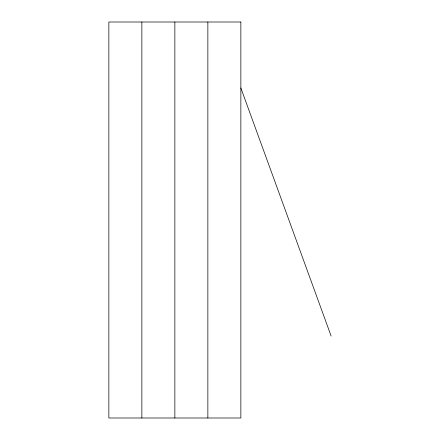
<?xml version="1.0" encoding="UTF-8"?>
<svg xmlns="http://www.w3.org/2000/svg" width="440" height="440" viewBox="0 0 440 440"><rect width="100%" height="100%" fill="white"/><g stroke="black" fill="none" stroke-linecap="round" stroke-linejoin="round"><path stroke-width="0.66" d="M240.856 88L331.144 336.077M207.856 22L207.856 418M174.856 22L174.856 418M141.856 22L141.856 418M240.856 22L108.856 22L108.856 418L240.856 418L240.856 22"/></g></svg>
